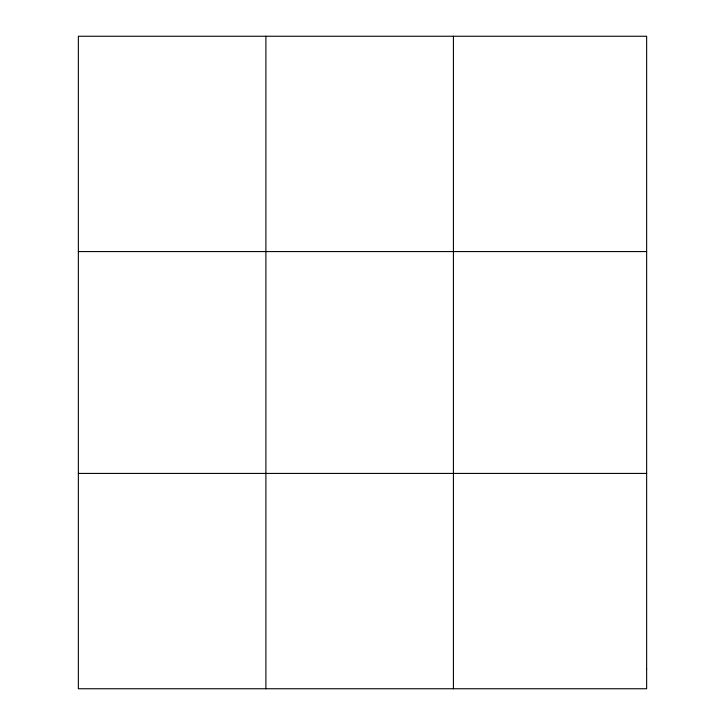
<?xml version="1.0" encoding="UTF-8"?>
<svg xmlns="http://www.w3.org/2000/svg" width="725" height="725" viewBox="0 0 725 725"><rect width="100%" height="100%" fill="white"/><g stroke="black" fill="none" stroke-linecap="round" stroke-linejoin="round"><path stroke-width="1.09" d="M265.894 688.75L265.894 36.25M453.424 688.75L453.424 36.25M78.363 251.575L646.637 251.575M78.363 473.425L646.637 473.425M646.637 669.175L646.637 688.75L78.363 688.75L78.363 36.25L646.637 36.25L646.637 669.175"/></g></svg>
